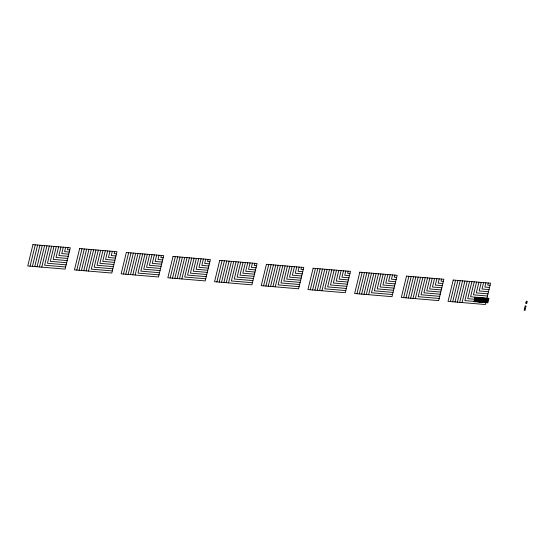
<?xml version="1.0" encoding="UTF-8"?>
<svg xmlns="http://www.w3.org/2000/svg" width="555" height="555" viewBox="0 0 555 555"><rect width="100%" height="100%" fill="white"/><g stroke="black" fill="none" stroke-linecap="round" stroke-linejoin="round"><path stroke-width="0.83" d="M30.088 266.157L35.277 244.817M32.419 266.358L37.608 245.012M34.757 266.553L39.946 245.213M37.088 266.747L42.277 245.407M39.426 266.948L44.615 245.601M41.757 267.142L46.953 245.803M49.284 245.997L44.615 265.207L65.629 266.976M51.622 246.191L47.466 263.271L66.149 264.846M53.953 246.392L50.318 261.329L66.662 262.709M56.291 246.587L53.176 259.393L67.183 260.572M58.622 246.788L56.027 257.458L67.703 258.443M60.96 246.982L58.885 255.522L68.223 256.306M63.291 247.176L61.737 253.579L68.744 254.169M65.629 247.377L64.588 251.644L69.257 252.039M67.967 247.572L67.446 249.708L69.777 249.903M76.784 270.098L81.974 248.751M79.115 270.292L84.304 248.952M81.453 270.486L86.642 249.146M83.784 270.687L88.98 249.341M86.122 270.882L91.311 249.542M88.46 271.083L93.649 249.736M95.98 249.93L91.311 269.14L112.325 270.916M98.318 250.132L94.163 267.205L112.845 268.78M100.649 250.326L97.021 265.269L113.366 266.643M102.987 250.527L99.872 263.327L113.879 264.513M105.318 250.721L102.724 261.391L114.399 262.376M107.656 250.916L105.582 259.456L114.92 260.24M109.994 251.117L108.433 257.52L115.44 258.11M112.325 251.311L111.291 255.577L115.96 255.973M114.663 251.505L114.143 253.642L116.474 253.836M123.481 274.031L128.67 252.691M125.812 274.232L131.008 252.886M128.149 274.427L133.339 253.08M130.487 274.621L135.677 253.281M132.818 274.822L138.008 253.475M135.156 275.016L140.346 253.677M142.677 253.871L138.008 273.081L159.021 274.85M145.015 254.065L140.859 271.138L159.542 272.713M147.352 254.266L143.717 269.203L160.062 270.583M149.683 254.461L146.569 267.267L160.582 268.447M152.021 254.655L149.427 265.332L161.096 266.31M154.352 254.856L152.278 263.389L161.616 264.18M156.69 255.05L155.129 261.454L162.136 262.043M159.021 255.245L157.988 259.518L162.657 259.906M161.359 255.446L160.839 257.575L163.177 257.777M170.177 277.972L175.366 256.625M172.515 278.166L177.704 256.819M174.846 278.36L180.035 257.021M177.184 278.561L182.373 257.215M179.515 278.756L184.704 257.416M181.853 278.95L187.042 257.61M189.38 257.804L184.704 277.014L205.718 278.783M191.711 258.006L187.562 275.079L206.238 276.654M194.049 258.2L190.414 273.143L206.758 274.517M196.38 258.394L193.265 271.201L207.279 272.38M198.718 258.595L196.123 269.265L207.799 270.25M201.049 258.79L198.974 267.33L208.312 268.114M203.387 258.984L201.826 265.387L208.833 265.984M205.718 259.185L204.684 263.452L209.353 263.847M208.056 259.379L207.535 261.516L209.873 261.71M216.873 281.905L222.062 260.559M219.211 282.1L224.4 260.76M221.542 282.301L226.738 260.954M223.88 282.495L229.069 261.155M226.211 282.689L231.407 261.35M228.549 282.89L233.738 261.544M236.076 261.745L231.4 280.948L252.414 282.724M238.407 261.939L234.259 279.012L252.934 280.587M240.745 262.133L237.11 277.077L253.455 278.45M243.076 262.335L239.968 275.141L253.975 276.321M245.414 262.529L242.819 273.199L254.495 274.184M247.752 262.723L245.671 271.263L255.016 272.054M250.083 262.924L248.529 269.328L255.529 269.917M252.421 263.119L251.38 267.392L256.049 267.781M254.752 263.32L254.232 265.45L256.57 265.651M263.57 285.839L268.766 264.499M265.907 286.04L271.097 264.693M268.245 286.234L273.435 264.895M270.576 286.429L275.766 265.089M272.914 286.63L278.104 265.283M275.245 286.824L280.435 265.484M282.772 265.678L278.104 284.888L299.117 286.657M285.103 265.873L280.955 282.953L299.631 284.528M287.441 266.074L283.806 281.01L300.151 282.391M289.779 266.268L286.664 279.075L300.671 280.254M292.11 266.462L289.516 277.139L301.192 278.124M294.448 266.664L292.367 275.197L301.712 275.988M296.779 266.858L295.225 273.261L302.225 273.851M299.117 267.059L298.077 271.326L302.746 271.721M301.448 267.253L300.935 269.39L303.266 269.584M310.273 289.779L315.462 268.433M312.604 289.974L317.793 268.634M314.942 290.168L320.131 268.828M317.273 290.369L322.462 269.022M319.611 290.563L324.8 269.224M321.942 290.764L327.138 269.418M329.469 269.612L324.8 288.822L345.814 290.598M331.807 269.813L327.651 286.886L346.334 288.461M334.138 270.007L330.502 284.951L346.847 286.325M336.476 270.209L333.361 283.008L347.368 284.195M338.807 270.403L336.212 281.073L347.888 282.058M341.145 270.597L339.07 279.137L348.408 279.921M343.476 270.798L341.922 277.202L348.928 277.791M345.814 270.993L344.773 275.259L349.442 275.655M348.151 271.187L347.631 273.324L349.962 273.518M356.969 293.713L362.158 272.373M359.3 293.907L364.489 272.567M361.638 294.108L366.827 272.762M363.969 294.303L369.165 272.963M366.307 294.504L371.496 273.157M368.645 294.698L373.834 273.351M376.165 273.553L371.496 292.762L392.51 294.532M378.503 273.747L374.348 290.82L393.03 292.395M380.834 273.948L377.206 288.884L393.55 290.265M383.172 274.142L380.057 286.949L394.064 288.128M385.503 274.337L382.908 285.006L394.584 285.991M387.841 274.538L385.767 283.071L395.104 283.862M390.179 274.732L388.618 281.135L395.625 281.725M392.51 274.926L391.476 279.2L396.145 279.588M394.848 275.127L394.327 277.257L396.659 277.458M403.665 297.647L408.855 276.307M405.996 297.848L411.193 276.501M408.334 298.042L413.524 276.702M410.672 298.243L415.862 276.896M413.003 298.437L418.192 277.091M415.341 298.632L420.53 277.292M422.861 277.486L418.192 296.696L439.206 298.465M425.199 277.687L421.044 294.76L439.726 296.335M427.537 277.882L423.902 292.818L440.247 294.199M429.868 278.076L426.753 290.882L440.767 292.062M432.206 278.277L429.612 288.947L441.281 289.932M434.537 278.471L432.463 287.011L441.801 287.795M436.875 278.666L435.314 285.069L442.321 285.659M439.206 278.867L438.173 283.133L442.841 283.529M441.544 279.061L441.024 281.198L443.362 281.392M450.362 301.587L455.551 280.24M452.7 301.781L457.889 280.442M455.031 301.982L460.22 280.636M457.369 302.177L462.558 280.83M459.7 302.371L464.889 281.031M462.037 302.572L467.227 281.225M469.565 281.427L464.889 300.63L486.36 302.371L486.506 301.774L485.854 301.719L485.708 302.315M471.896 281.621L467.747 298.694L486.423 300.269M474.234 281.815L470.598 296.758L488.809 298.319M476.565 282.016L473.45 294.823L487.463 296.002M473.984 301.525L475.018 297.286M478.903 282.211L476.308 292.88L487.984 293.866M474.497 301.372L474.643 300.775L475.295 300.831L475.149 301.427M475.607 301.462L475.753 300.865L476.405 300.921L476.259 301.518M481.234 282.405L479.159 290.945L488.497 291.729M476.717 301.559L476.863 300.963L477.515 301.018L477.369 301.615M477.827 301.649L477.973 301.053L478.632 301.108L478.486 301.705M483.571 282.606L482.011 289.009L489.017 289.599M479.076 301.788L479.374 301.199L479.229 301.802M479.388 301.781L479.534 301.185L480.186 301.24L480.04 301.837M480.685 299.402L480.831 298.805M480.186 301.885L480.484 301.289L480.339 301.899M480.713 300.234L480.859 299.638M481.331 298.625L481.553 297.709M480.685 302.218L481.102 300.491M485.902 282.8L484.869 287.067L489.538 287.462M481.393 301.982L481.691 301.393L481.546 301.996M481.705 301.975L481.851 301.379L482.503 301.434L482.357 302.031M482.503 302.08L482.801 301.483L482.656 302.093M483.481 302.128L483.627 301.531L484.286 301.587L484.14 302.184M488.24 282.995L487.72 285.131L490.058 285.332M484.598 302.225L484.744 301.622L485.396 301.677L485.25 302.281M487.887 302.697L488.92 298.458M480.859 298.701L481.303 298.736M480.685 300.345L481.129 300.38M486.187 300.942L486.034 301.545M474.095 301.663L487.72 302.815M32.939 244.623L27.75 265.963L65.108 269.113L70.298 247.766L32.939 244.623M79.636 248.557L74.446 269.897L111.805 273.046L116.994 251.706L79.636 248.557M126.332 252.49L121.143 273.837L158.501 276.987L163.69 255.64L126.332 252.49M173.035 256.431L167.846 277.771L205.197 280.92L210.394 259.58L173.035 256.431M219.731 260.364L214.542 281.711L251.901 284.854L257.09 263.514L219.731 260.364M266.428 264.298L261.238 285.645L298.597 288.794L303.786 267.448L266.428 264.298M313.124 268.238L307.935 289.578L345.293 292.728L350.482 271.388L313.124 268.238M359.82 272.172L354.631 293.519L391.99 296.668L397.179 275.322L359.82 272.172M406.524 276.113L401.327 297.452L438.686 300.602L443.875 279.255L406.524 276.113M453.22 280.046L448.031 301.386L485.382 304.535L490.578 283.196L453.22 280.046M475.323 297.508L475.177 298.111L475.829 298.167L475.975 297.563L475.323 297.508M475.344 298.34L475.198 298.944L475.85 298.999L475.996 298.396L475.344 298.34M474.969 299.998L474.823 300.602L474.969 299.998M475.26 299.166L475.115 299.762L475.767 299.818L475.912 299.221L475.26 299.166M475.281 299.998L475.135 300.595L475.788 300.65L475.933 300.054L475.281 299.998M476.211 297.584L476.065 298.181L476.717 298.236L476.863 297.64L476.211 297.584M476.079 300.089L475.933 300.692L476.079 300.089M476.454 298.437L476.308 299.034L476.967 299.089L477.113 298.493L476.454 298.437M476.481 299.27L476.336 299.866L476.988 299.922L477.133 299.325L476.481 299.27M477.099 297.66L476.953 298.257L477.605 298.312L477.751 297.716L477.099 297.66M476.731 300.116L476.585 300.72L477.238 300.775L477.383 300.172L476.731 300.116M477.349 298.514L477.203 299.11L477.855 299.166L478.001 298.569L477.349 298.514M477.369 299.346L477.224 299.943L477.876 299.998L478.021 299.402L477.369 299.346M477.987 297.737L477.841 298.333L478.5 298.389L478.639 297.792L477.987 297.737M477.619 300.193L477.473 300.789L478.126 300.845L478.271 300.248L477.619 300.193M478.237 298.59L478.091 299.187L478.743 299.242L478.889 298.639L478.237 298.59M478.257 299.416L478.112 300.019L478.771 300.075L478.916 299.471L478.257 299.416M478.875 297.813L478.736 298.41L479.388 298.465L479.534 297.868L478.875 297.813M478.507 300.269L478.361 300.865L479.014 300.921L479.159 300.324L478.507 300.269M479.125 298.659L478.979 299.256L479.631 299.311L479.777 298.715L479.125 298.659M479.152 299.492L479.007 300.089L479.659 300.144L479.804 299.547L479.152 299.492M479.77 297.889L479.624 298.486L480.276 298.541L480.422 297.938L479.77 297.889M479.395 300.345L479.249 300.942L479.909 300.997L480.047 300.401L479.395 300.345M480.013 298.736L479.867 299.332L480.526 299.388L480.672 298.791L480.013 298.736M480.04 299.568L479.895 300.165L480.547 300.22L480.692 299.624L480.04 299.568M480.658 297.959L480.512 298.555L481.164 298.611L481.31 298.014L480.658 297.959M480.283 300.421L480.144 301.018L480.796 301.074L480.942 300.477L480.283 300.421M480.998 298.819L480.852 299.416L481.504 299.471L481.65 298.874L480.998 298.819M481.025 299.651L480.88 300.248L481.532 300.304L481.678 299.707L481.025 299.651M481.643 298.042L481.497 298.639L482.149 298.694L482.295 298.097L481.643 298.042M481.268 300.505L481.123 301.101L481.775 301.157L481.92 300.56L481.268 300.505M481.886 298.895L481.74 299.492L482.399 299.547L482.538 298.951L481.886 298.895M481.913 299.728L481.768 300.324L482.42 300.38L482.566 299.783L481.913 299.728M482.531 298.118L482.385 298.715L483.037 298.77L483.183 298.174L482.531 298.118M482.156 300.574L482.011 301.178L482.67 301.233L482.815 300.63L482.156 300.574M482.774 298.972L482.635 299.568L483.287 299.624L483.433 299.027L482.774 298.972M482.801 299.804L482.656 300.401L483.308 300.456L483.454 299.86L482.801 299.804M483.419 298.195L483.273 298.791L483.925 298.847L484.071 298.25L483.419 298.195M483.051 300.65L482.906 301.247L483.558 301.303L483.703 300.706L483.051 300.65M483.669 299.048L483.523 299.644L484.175 299.7L484.321 299.096L483.669 299.048M483.689 299.873L483.544 300.477L484.203 300.532L484.342 299.929L483.689 299.873M484.307 298.271L484.161 298.868L484.82 298.923L484.966 298.326L484.307 298.271M483.939 300.727L483.793 301.323L484.446 301.379L484.591 300.782L483.939 300.727M484.557 299.117L484.411 299.714L485.063 299.769L485.209 299.173L484.557 299.117M484.577 299.95L484.439 300.546L485.091 300.602L485.237 300.005L484.577 299.95M485.202 298.347L485.056 298.944L485.708 298.999L485.854 298.396L485.202 298.347M484.827 300.803L484.681 301.4L485.334 301.455L485.479 300.859L484.827 300.803M485.445 299.194L485.299 299.79L485.951 299.846L486.097 299.249L485.445 299.194M485.472 300.026L485.327 300.623L485.979 300.678L486.125 300.082L485.472 300.026M486.09 298.417L485.944 299.013L486.596 299.069L486.742 298.472L486.09 298.417M486.333 299.27L486.187 299.866L486.846 299.922L486.992 299.325L486.333 299.27M486.499 300.942L486.353 301.538L487.006 301.594L487.151 300.997L486.499 300.942M486.603 300.144L486.458 300.754L486.603 300.144M487.11 298.528L486.964 299.138L487.11 298.528M486.915 300.151L486.77 300.748L487.422 300.803L487.567 300.206L486.915 300.151M487.422 298.534L487.276 299.131L487.928 299.187L488.074 298.583L487.422 298.534M487.45 299.36L487.304 299.964L487.956 300.019L488.102 299.416L487.45 299.36M486.964 301.809L486.818 302.413L487.47 302.468L487.616 301.865L486.964 301.809M487.297 301.032L487.151 301.642L487.297 301.032M487.713 300.241L487.567 300.845L487.713 300.241M488.22 298.625L488.074 299.228L488.22 298.625M524.35 309.447L524.142 310.3L525.079 310.377L525.287 309.524L524.35 309.447M524.725 307.838L524.517 308.691L525.453 308.767L525.661 307.914L524.725 307.838M525.19 306.006L524.981 306.859L525.911 306.943L526.119 306.089L525.19 306.006M525.987 302.635L525.779 303.488L526.716 303.564L526.924 302.711L525.987 302.635M526.313 301.282L526.105 302.135L527.042 302.211L527.25 301.358L526.313 301.282"/></g></svg>
